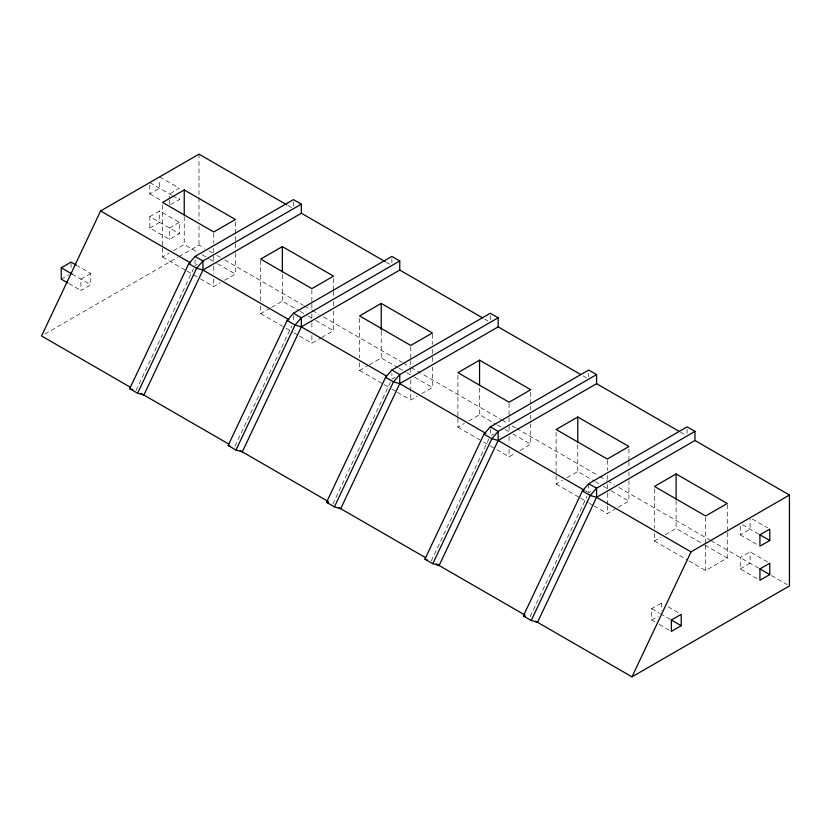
<?xml version="1.0" encoding="UTF-8"?>
<svg xmlns="http://www.w3.org/2000/svg" width="831" height="831" viewBox="0 0 831 831"><rect width="100%" height="100%" fill="white"/><g stroke="black" fill="none" stroke-linecap="round" stroke-linejoin="round"><path stroke-width="0.62" stroke-dasharray="4.16 3.12" d="M136.024 390.497L193.415 269.015M234.986 446.154L291.816 325.825M332.836 504.137L390.227 382.644M431.247 560.946L489.189 438.29M530.209 616.592L587.039 496.273M149.798 185.084L149.798 193.924L159.635 188.242L159.635 179.403M149.798 216.642L159.635 210.97L179.319 222.324L179.319 233.688L169.482 239.37L149.798 228.006L149.798 216.642L179.319 233.688M170.573 204.655L179.319 199.606L179.319 195.815M61.234 279.143L68.89 274.729M149.798 228.006L159.635 222.324L159.635 210.97M90.756 273.461L80.908 279.143L80.908 290.507L90.756 284.825L90.756 273.461L77.636 265.889M179.319 222.324L169.482 228.006L169.482 239.37M162.585 248.105L162.585 256.987L169.077 253.237M173.409 250.744L184.233 244.491L197.581 252.198M44.905 334.02L177.782 257.309M178.904 256.665L199.004 245.052L204.613 248.292M195.067 265.505L197.3 264.216M200.406 278.821L213.754 286.529L220.257 282.779M224.578 280.286L235.412 274.033L235.412 253.735M260.705 306.016L260.705 313.63L270.449 308M271.529 307.377L282.353 301.123L299.046 310.763M299.638 336.108L311.874 343.172L320.537 338.175M321.618 337.542L333.532 330.676L333.532 309.111M359.584 362.846L359.584 370.449L368.247 365.453M369.328 364.83L381.232 357.953L397.924 367.582M395.234 377.201L391.879 379.133L391.879 373.451M397.405 392.294L410.753 400.002L417.255 396.252M421.577 393.749L432.411 387.495L432.411 367.198M457.912 418.346L457.912 427.227L464.404 423.478M468.736 420.974L479.56 414.721L496.252 424.361M491.412 435.309L493.645 434.021M496.845 449.706L509.081 456.77L515.584 453.02M519.905 450.516L530.739 444.263L530.739 423.976M556.116 432.027L556.116 484.037L562.618 480.287M566.95 477.783L577.774 471.53L594.456 481.17M590.934 491.474L588.701 492.773L588.701 483.673M593.947 505.871L607.295 513.579L617.038 507.949M618.119 507.326L628.942 501.083L628.942 480.785M654.454 533.367L654.454 540.981L660.946 537.231M665.278 534.728L676.102 528.485L703.909 544.534M740.244 525.971L740.244 534.811L750.092 529.129L750.092 519.032M688.93 560.894L705.623 570.523L727.27 558.027L727.27 532.661M654.963 621.931L651.681 620.04L651.681 608.676L661.518 602.994L663.709 604.251M767.584 561.953L750.092 551.857L740.244 557.539L740.244 568.903L757.737 578.999M651.681 620.04L658.235 616.249M740.244 568.903L750.092 563.221L750.092 551.857M287.921 205.486L292.367 208.051M386.29 262.284L389.646 264.216M484.702 319.094L488.057 321.036M583.113 375.913L586.457 377.845M680.402 432.078L684.869 434.665M159.635 176.878L179.319 188.242L169.482 193.924L169.482 198.973M752.273 519.032L767.584 527.872M149.798 182.56L171.664 195.181M172.765 195.815L179.319 199.606M742.436 524.714L758.838 534.177M149.798 193.924L161.827 200.863M740.244 534.811L757.737 544.907M209.1 250.889L212.476 252.832M216.964 255.429L220.329 257.371M224.817 259.958L303.398 305.33M304.52 305.974L311.251 309.859M312.373 310.514L319.114 314.398M323.602 316.995L402.183 362.358M403.305 363.002L410.036 366.897M411.158 367.541L500.958 419.385M502.08 420.039L507.699 423.28M512.187 425.867L515.552 427.809M516.674 428.464L598.621 475.768M599.743 476.423L606.474 480.308M607.596 480.962L614.338 484.847M618.825 487.433L709.747 539.932M710.869 540.576L759.139 568.446M771.49 575.582L787.206 584.65M399.036 368.226L405.705 372.08M406.816 372.724L413.495 376.578M414.607 377.222L432.411 387.495M497.364 425.005L504.033 428.848M505.144 429.492L508.489 431.424M512.935 433.99L530.739 444.263M595.567 481.814L598.902 483.735M603.358 486.312L610.027 490.165M611.138 490.799L628.942 501.083M202.037 254.764L208.706 258.618M209.817 259.262L216.496 263.115M217.608 263.759L235.412 274.033M300.157 311.407L306.826 315.261M307.937 315.905L314.617 319.748M315.728 320.392L333.532 330.676M705.02 545.178L727.27 558.027M585.346 490.83L587.579 492.118M359.584 370.449L382.946 383.943M384.057 384.587L390.736 388.441M391.848 389.074L396.294 391.65M457.912 427.227L482.385 441.354M483.497 441.999L489.064 445.208M490.176 445.852L495.733 449.062M556.116 484.037L579.477 497.52M580.599 498.164L588.379 502.662M589.491 503.306L592.835 505.227M162.585 256.987L185.947 270.48M187.058 271.114L199.295 278.188M260.705 313.63L292.969 332.255M294.081 332.899L298.526 335.464M654.454 540.981L687.819 560.25M668.082 606.775L679.01 613.091M72.162 274.095L90.756 284.825M651.681 608.676L659.336 613.091M660.427 613.725L670.264 619.407M68.89 283.558L80.908 290.507M659.336 624.455L670.264 630.771M727.27 504.749L727.27 531.383M705.623 517.246L705.623 543.89M705.623 545.157L705.623 570.523M687.102 429.139L687.102 433.678M676.102 500.574L676.102 528.485M661.518 602.994L661.518 610.567M654.454 488.971L654.454 528.298M628.942 449.072L628.942 460.488M628.942 461.756L628.942 466.835M628.942 471.904L628.942 479.518M607.295 460.301L607.295 470.45M607.295 475.529L607.295 479.331M607.295 484.4L607.295 492.014M607.295 493.282L607.295 504.697M607.295 505.965L607.295 513.579M588.701 373.451L588.701 376.869M577.774 444.897L577.774 471.53M530.739 392.263L530.739 404.946M530.739 406.214L530.739 410.015M530.739 415.095L530.739 422.699M509.081 403.492L509.081 416.175M509.081 417.442L509.081 425.057M509.081 426.324L509.081 431.393M509.081 436.472L509.081 444.086M509.081 449.156L509.081 456.77M490.29 315.5L490.29 320.049M490.29 429.139L490.29 434.821M479.56 388.087L479.56 414.721M457.912 375.217L457.912 417.079M432.411 334.218L432.411 344.366M432.411 349.446L432.411 355.782M432.411 357.06L432.411 362.129M410.753 346.724L410.753 359.408M410.753 360.675L410.753 374.625M410.753 379.705L410.753 400.002M391.879 258.69L391.879 263.23M381.232 331.32L381.232 357.953M359.584 318.45L359.584 357.766M333.532 278.665L333.532 290.081M333.532 291.349L333.532 296.428M333.532 301.497L333.532 307.844M311.874 289.894L311.874 302.577M311.874 303.845L311.874 308.924M311.874 313.993L311.874 321.607M311.874 322.875L311.874 330.489M311.874 335.558L311.874 343.172M293.478 201.871L293.478 206.42M293.478 315.5L293.478 322.324M282.353 274.49L282.353 301.123M260.705 260.352L260.705 300.947M235.412 222.022L235.412 242.32M235.412 243.587L235.412 252.468M213.754 233.262L213.754 243.41M213.754 248.479L213.754 254.826M213.754 256.093L213.754 261.163M213.754 266.242L213.754 273.846M213.754 278.925L213.754 286.529M199.004 154.151L199.004 196.396M199.004 197.685L199.004 220.724M199.004 225.845L199.004 245.052M195.067 259.823L195.067 264.372M184.233 216.579L184.233 244.491M169.482 200.229L169.482 205.288M162.585 204.987L162.585 246.838M71.071 263.365L71.071 269.67"/><path stroke-width="1.25" d="M286.809 204.841L199.004 154.151L100.593 210.96L41.55 335.963L130.467 387.298M129.719 388.679L188.772 263.687L195.067 256.415L293.478 199.606L301.352 204.146L301.352 213.235L202.941 270.054L143.898 395.047L137.593 393.229L129.719 388.679L132.877 389.594M137.593 393.229L196.646 268.236L202.941 260.965L301.352 204.146M228.13 445.499L287.173 320.506L293.478 313.235L391.879 256.415L399.753 260.965L399.753 270.054L301.352 326.863L242.299 451.867L236.004 450.049L228.13 445.499L230.229 446.102M236.004 450.049L295.047 325.046L301.352 317.774L399.753 260.965M326.541 502.319L385.584 377.316L391.879 370.044L490.29 313.235L498.164 317.774L498.164 326.863L399.753 383.683L340.71 508.676L334.415 506.858L326.541 502.319L328.64 502.921M334.415 506.858L393.458 381.865L399.753 374.594L498.164 317.774M424.942 559.128L483.995 434.135L490.29 426.864L588.701 370.044L596.575 374.594L596.575 383.683L498.164 440.503L439.121 565.495L432.816 563.678L424.942 559.128L427.051 559.741M432.816 563.678L491.869 438.685L498.164 431.403L596.575 374.594M523.353 615.948L582.396 490.955L588.701 483.673L687.102 426.864L694.976 431.403L694.976 440.503L596.575 497.312L537.522 622.305L531.227 620.487L523.353 615.948L525.452 616.55M531.227 620.487L590.27 495.494L596.575 488.223L694.976 431.403M631.996 676.85L691.039 551.857L789.45 495.037L789.45 585.948L631.996 676.85L535.559 621.173M184.233 189.946L162.585 202.442L213.754 231.994L235.412 219.488L184.233 189.946L184.233 215.312M67.789 282.935L61.234 279.143L61.234 267.779L71.071 262.097L76.535 265.255M282.353 246.589L260.705 259.085L311.874 288.627L333.532 276.131L282.353 246.589L282.353 271.955M381.232 303.408L359.584 315.905L410.753 345.457L432.411 332.951L381.232 303.408L381.232 330.052M479.56 360.176L457.912 372.683L509.081 402.225L530.739 389.729L479.56 360.176L479.56 385.553M577.774 416.996L556.116 429.492L607.295 459.034L628.942 446.538L577.774 416.996L577.774 442.362M676.102 473.94L654.454 486.436L705.623 515.978L727.27 503.482L676.102 473.94L676.102 499.306M759.929 534.811L769.766 529.129L769.766 540.493L759.929 546.175L759.929 534.811L769.766 540.493M671.365 620.04L681.202 614.358L681.202 625.712L671.365 631.394L671.365 620.04L681.202 625.712M759.929 568.903L769.766 563.221L769.766 574.585L759.929 580.267L759.929 568.903L769.766 574.585M289.001 319.738L202.941 270.054L196.646 268.236L188.772 263.687M386.29 375.913L301.352 326.863L295.047 325.046L287.173 320.506M485.823 433.367L399.753 383.683L393.458 381.865L385.584 377.316M584.224 490.186L498.164 440.503L491.869 438.685L483.995 434.135M691.039 551.857L596.575 497.312L590.27 495.494L582.396 490.955M301.352 213.235L385.179 261.63M399.753 270.054L482.468 317.806M498.164 326.863L580.869 374.625M596.575 383.683L679.28 431.434M694.976 440.503L789.45 495.037M195.067 256.415L202.941 260.965L202.941 270.054M293.478 313.235L301.352 317.774L301.352 326.863M391.879 370.044L399.753 374.594L399.753 383.683M490.29 426.864L498.164 431.403L498.164 440.503M588.701 483.673L596.575 488.223L596.575 497.312M100.593 210.96L190.621 262.939M61.234 267.779L72.162 274.095M140.938 393.343L228.837 444.086M240.336 450.724L328.37 501.55M338.747 507.544L425.659 557.726M436.161 563.792L525.182 615.179"/></g></svg>
